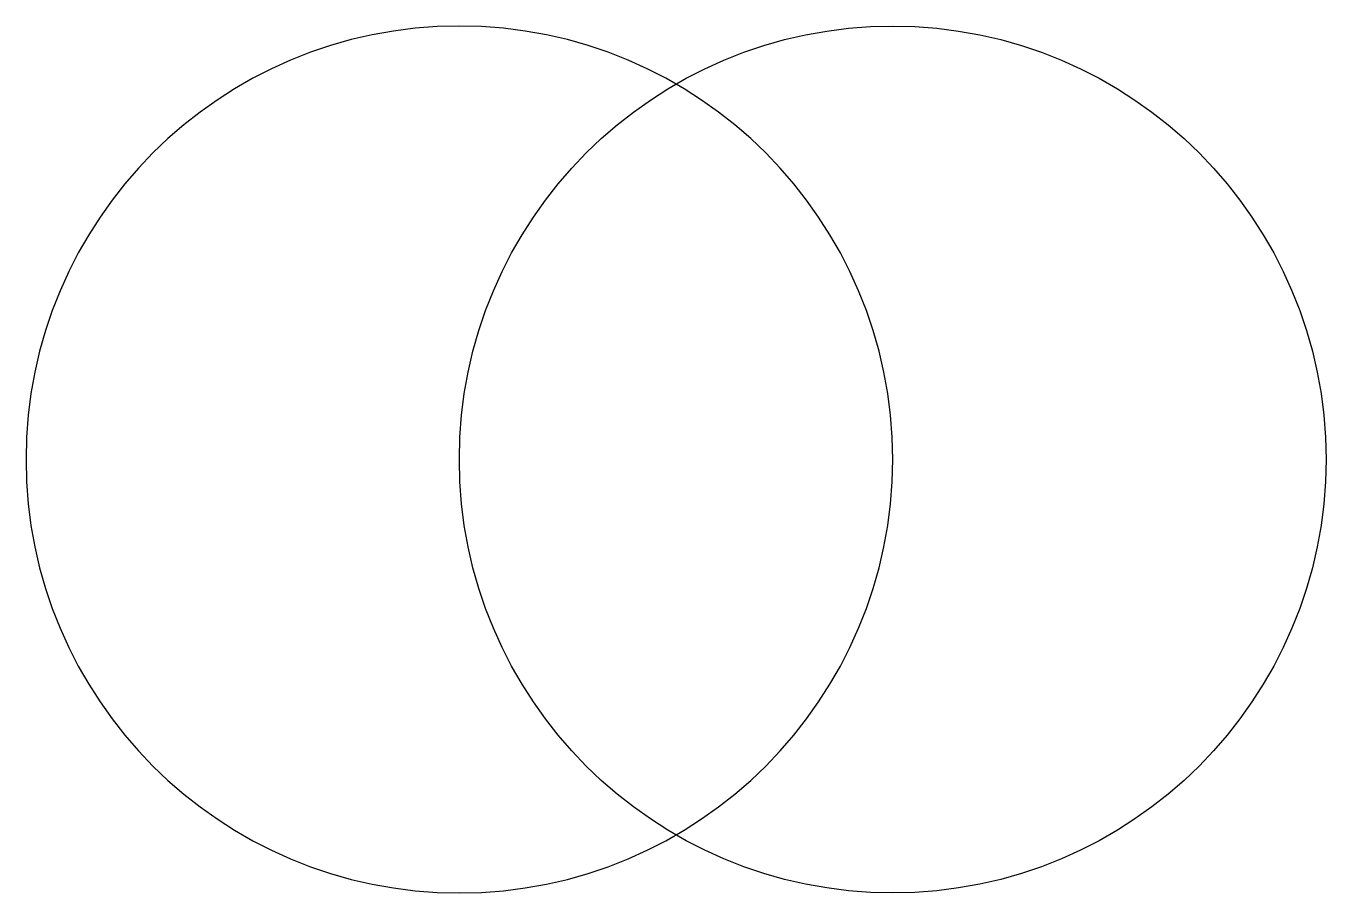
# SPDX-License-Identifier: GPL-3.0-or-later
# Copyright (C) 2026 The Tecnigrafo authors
# Model space of a CAD drawing. Header units: millimetres. Extents: x -6 to 6, y -1 to 7.
import ezdxf

# ---------------------------------------------------------------- set-up
doc = ezdxf.new("R2010")
doc.units = ezdxf.units.MM

msp = doc.modelspace()

# ---------------------------------------------------------------- linework, layer by layer
at = {"extrusion": (1e-12, -1e-12, -1)}
msp.add_circle((2, 3), 4, dxfattribs=at)
at = {"extrusion": (1.001e-12, 0, -1)}
msp.add_circle((2, 3), 4, dxfattribs=at)
msp.add_circle((2, 3), 4)

doc.saveas('drawing.dxf')
